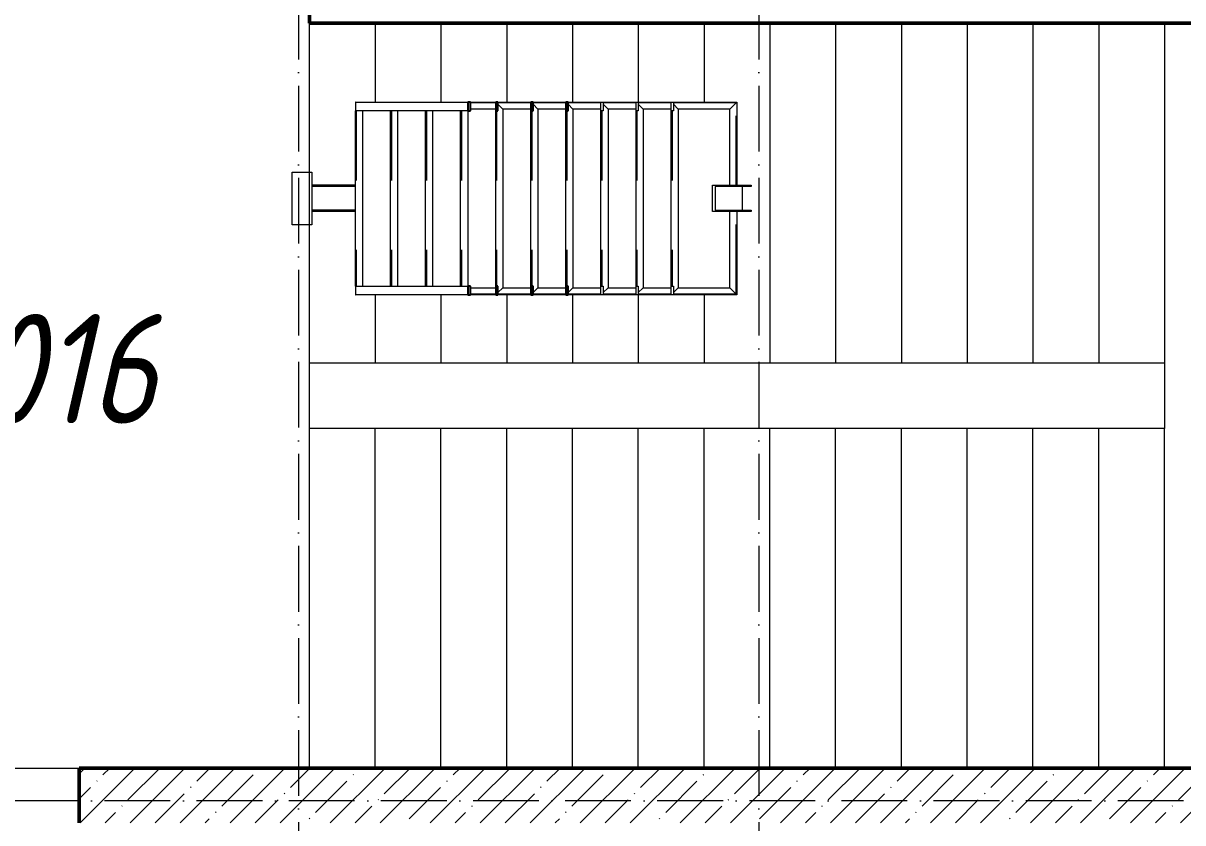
# Model space of a CAD drawing. Header units: millimetres. Extents: x -213536 to 1564669, y -45299 to 942238.
# Drawn here: x 210124 to 215412, y 514197 to 517847 of the extents above; entities that cross this region are included whole.
import ezdxf

# ---------------------------------------------------------------- set-up
doc = ezdxf.new("R2010")
doc.units = ezdxf.units.MM
doc.linetypes.add('50_200_ШТРИХ_1Т_ш5_п1_п1_', pattern=[700, 500, -100, 0, -100])
doc.linetypes.add('Штрих', pattern=[635, 317.5, -317.5])
for name, color, linetype, lineweight in [('A-FLOR-____-OTLN', 7, 'Continuous', 9), ('A-GENM-____-HDLN', 7, 'Штрих', 9), ('A-GENM-____-MCUT', 7, 'Continuous', 25), ('A-GENM-____-OTLN', 7, 'Continuous', 9), ('A-WALL-____-MCUT-2', 7, 'Continuous', 50), ('A-WALL-____-OTLN', 7, 'Continuous', 9), ('A-WALL-____-PATT-1', 7, 'Continuous', 9), ('S-GRID-____-OTLN-1', 7, '50_200_ШТРИХ_1Т_ш5_п1_п1_', 9), ('S-STRS-____-OTLN-1', 7, 'Continuous', 9), ('Марки помещений', 7, 'Continuous', 9)]:
    doc.layers.add(name, color=color, linetype=linetype, lineweight=lineweight)
doc.styles.add('ISOCPEUR_I_2', font='isocpeui.ttf', dxfattribs={"width": 0.85, "height": 2.3})

# ---------------------------------------------------------------- blocks, each defined once
blk = doc.blocks.new('ОМ_Труба_ГОСТ 8639-82 - ОМ_Труба_ГОСТ 8639-82-26350154-АР1_План отверстий 3 этажа в осях 1-64_Ю-ЯЯ')
at = {"layer": 'A-GENM-____-OTLN'}
for p, q in [((9439.1, 57971), (9439.1, 58091)), ((9439.1, 58091), (9614.1, 58091)), ((9614.1, 58085), (9451.2, 58085)), ((9451.2, 58085), (9451.2, 57977)), ((9574, 58085), (9574, 57977)), ((9614.1, 58091), (9614.1, 58085)), ((9614.1, 57971), (9439.1, 57971)), ((9451.2, 57977), (9614.1, 57977)), ((9614.1, 57977), (9614.1, 57971))]:
    blk.add_line(p, q, dxfattribs=at)
blk = doc.blocks.new('ОМ_Уголок_ГОСТ 8509-93 - ОМ_Уголок_ГОСТ 8509-93-26349651-АР1_План отверстий 3 этажа в осях 1-64_Ю-ЯЯ')
at = {"layer": 'A-GENM-____-HDLN'}
for p, q in [((4, -4), (380, -4)), ((500, -4), (876, -4))]:
    blk.add_line(p, q, dxfattribs=at)
at = {"layer": 'A-GENM-____-OTLN'}
for p, q in [((380, 0), (0, 0)), ((32, -32), (0, 0)), ((32, -32), (380, -32)), ((880, 0), (500, 0)), ((500, -32), (848, -32)), ((880, 0), (848, -32))]:
    blk.add_line(p, q, dxfattribs=at)
blk = doc.blocks.new('ОМ_Уголок_ГОСТ 8509-93 - ОМ_Уголок_ГОСТ 8509-93-V149-АР1_План отверстий 3 этажа в осях 1-64_Ю-ЯЯ')
at = {"layer": 'A-GENM-____-HDLN'}
blk.add_line((40, -4), (840, -4), dxfattribs=at)
at = {"layer": 'A-GENM-____-OTLN'}
for p, q in [((32, -32), (10, -10)), ((32, -32), (848, -32)), ((840, 0), (40, 0)), ((870, -10), (848, -32))]:
    blk.add_line(p, q, dxfattribs=at)
blk = doc.blocks.new('ОМ_Уголок_ГОСТ 8509-93 - ОМ_Уголок_ГОСТ 8509-93-19082047-АР1_План отверстий 3 этажа в осях 1-64_Ю-ЯЯ')
at = {"layer": 'A-GENM-____-HDLN'}
blk.add_line((10, -4), (296, -4), dxfattribs=at)
at = {"layer": 'A-GENM-____-OTLN'}
for p, q in [((300, 0), (10, 0)), ((32, -32), (10, -10)), ((32, -32), (268, -32)), ((300, 0), (268, -32))]:
    blk.add_line(p, q, dxfattribs=at)
blk = doc.blocks.new('ОМ_Уголок_ГОСТ 8509-93 - ОМ_Уголок_ГОСТ 8509-93-V150-АР1_План отверстий 3 этажа в осях 1-64_Ю-ЯЯ')
at = {"layer": 'A-GENM-____-HDLN'}
blk.add_line((4, -4), (290, -4), dxfattribs=at)
at = {"layer": 'A-GENM-____-OTLN'}
for p, q in [((290, 0), (0, 0)), ((32, -32), (0, 0)), ((32, -32), (268, -32)), ((290, -10), (268, -32))]:
    blk.add_line(p, q, dxfattribs=at)
blk = doc.blocks.new('ОМ_Уголок_ГОСТ 8509-93 - ОМ_Уголок_ГОСТ 8509-93-V151-АР1_План отверстий 3 этажа в осях 1-64_Ю-ЯЯ')
at = {"layer": 'A-GENM-____-HDLN'}
blk.add_line((10, -4), (160, -4), dxfattribs=at)
at = {"layer": 'A-GENM-____-OTLN'}
for p, q in [((160, 0), (10, 0)), ((32, -32), (10, -10)), ((32, -32), (160, -32))]:
    blk.add_line(p, q, dxfattribs=at)
blk = doc.blocks.new('ОМ_Уголок_ГОСТ 8509-93 - ОМ_Уголок_ГОСТ 8509-93-V152-АР1_План отверстий 3 этажа в осях 1-64_Ю-ЯЯ')
at = {"layer": 'A-GENM-____-HDLN'}
blk.add_line((140, -4), (290, -4), dxfattribs=at)
at = {"layer": 'A-GENM-____-OTLN'}
for p, q in [((290, 0), (140, 0)), ((140, -32), (268, -32)), ((290, -10), (268, -32))]:
    blk.add_line(p, q, dxfattribs=at)
blk = doc.blocks.new('ОМ_Уголок_ГОСТ 8509-93 - ОМ_Уголок_ГОСТ 8509-93-V153-АР1_План отверстий 3 этажа в осях 1-64_Ю-ЯЯ')
at = {"layer": 'A-GENM-____-HDLN'}
blk.add_line((40, -4), (840, -4), dxfattribs=at)
at = {"layer": 'A-GENM-____-OTLN'}
for p, q in [((840, 0), (40, 0)), ((40, -32), (840, -32))]:
    blk.add_line(p, q, dxfattribs=at)
blk = doc.blocks.new('ОМ_Уголок_ГОСТ 8509-93 - ОМ_Уголок_ГОСТ 8509-93-V154-АР1_План отверстий 3 этажа в осях 1-64_Ю-ЯЯ')
at = {"layer": 'A-GENM-____-HDLN'}
blk.add_line((44.3, -4), (160, -4), dxfattribs=at)
at = {"layer": 'A-GENM-____-OTLN'}
for p, q in [((160, 0), (44.3, 0)), ((44.3, -32), (160, -32))]:
    blk.add_line(p, q, dxfattribs=at)
blk = doc.blocks.new('ОМ_Уголок_ГОСТ 8509-93 - ОМ_Уголок_ГОСТ 8509-93-V155-АР1_План отверстий 3 этажа в осях 1-64_Ю-ЯЯ')
at = {"layer": 'A-GENM-____-HDLN'}
blk.add_line((140, -4), (255.7, -4), dxfattribs=at)
at = {"layer": 'A-GENM-____-OTLN'}
for p, q in [((255.7, 0), (140, 0)), ((140, -32), (255.7, -32))]:
    blk.add_line(p, q, dxfattribs=at)
blk = doc.blocks.new('ОМ_Труба_ГОСТ 8639-82 - ОМ_Труба_ГОСТ 8639-82-26527904-АР1_План отверстий 3 этажа в осях 1-64_Ю-ЯЯ')
at = {"layer": 'A-GENM-____-HDLN'}
for p, q in [((7810, 58085), (7611.5, 58085)), ((7810, 57977), (7611.5, 57977))]:
    blk.add_line(p, q, dxfattribs=at)
at = {"layer": 'A-GENM-____-OTLN'}
for p, q in [((7810, 58091), (7611.5, 58091)), ((7810, 57971), (7611.5, 57971))]:
    blk.add_line(p, q, dxfattribs=at)
blk = doc.blocks.new('ОМ_Уголок_ГОСТ 8510-86 - ОМ_Уголок_ГОСТ 8510-86-19082066-АР1_План отверстий 3 этажа в осях 1-64_Ю-ЯЯ')
at = {"layer": 'A-GENM-____-OTLN'}
for p, q in [((0, 0), (0, -90)), ((240, 0), (0, 0)), ((0, -10), (240, -10)), ((240, -90), (240, 0)), ((0, -90), (240, -90))]:
    blk.add_line(p, q, dxfattribs=at)
blk = doc.blocks.new('ОМ_Полоса_Трапеция прямоугольная_Прокат_ГОСТ 103-2006 - ОМ_Полоса_Трапеция прямоугольная_Прокат_ГОСТ 103-2006-19082130-АР1_План отверстий 3 этажа в осях 1-64_Ю-ЯЯ')
at = {"layer": 'A-GENM-____-OTLN'}
for p, q in [((9250, 58471), (9260, 58471)), ((9250, 58431), (9250, 58471)), ((9260, 58471), (9260, 58431)), ((9260, 58431), (9250, 58431))]:
    blk.add_line(p, q, dxfattribs=at)
blk = doc.blocks.new('ОМ_Полоса_Трапеция прямоугольная_Прокат_ГОСТ 103-2006 - ОМ_Полоса_Трапеция прямоугольная_Прокат_ГОСТ 103-2006-V157-АР1_План отверстий 3 этажа в осях 1-64_Ю-ЯЯ')
at = {"layer": 'A-GENM-____-MCUT'}
for p, q in [((8780, 58471), (8770, 58471)), ((8770, 58471), (8770, 58431)), ((8780, 58431), (8780, 58471)), ((8770, 58431), (8780, 58431))]:
    blk.add_line(p, q, dxfattribs=at)
blk = doc.blocks.new('ОМ_Полоса_Трапеция прямоугольная_Прокат_ГОСТ 103-2006 - ОМ_Полоса_Трапеция прямоугольная_Прокат_ГОСТ 103-2006-V158-АР1_План отверстий 3 этажа в осях 1-64_Ю-ЯЯ')
at = {"layer": 'A-GENM-____-MCUT'}
for p, q in [((8620, 58471), (8610, 58471)), ((8610, 58471), (8610, 58431)), ((8620, 58431), (8620, 58471)), ((8610, 58431), (8620, 58431))]:
    blk.add_line(p, q, dxfattribs=at)
blk = doc.blocks.new('ОМ_Полоса_Трапеция прямоугольная_Прокат_ГОСТ 103-2006 - ОМ_Полоса_Трапеция прямоугольная_Прокат_ГОСТ 103-2006-V159-АР1_План отверстий 3 этажа в осях 1-64_Ю-ЯЯ')
at = {"layer": 'A-GENM-____-MCUT'}
for p, q in [((8460, 58471), (8450, 58471)), ((8450, 58471), (8450, 58431)), ((8460, 58431), (8460, 58471)), ((8450, 58431), (8460, 58431))]:
    blk.add_line(p, q, dxfattribs=at)
blk = doc.blocks.new('ОМ_Полоса_Прокат_ГОСТ 103-2006 - ОМ_Полоса_Прокат_ГОСТ 103-2006-19082131-АР1_План отверстий 3 этажа в осях 1-64_Ю-ЯЯ')
at = {"layer": 'A-GENM-____-OTLN'}
for p, q in [((69211.3, 58471), (69210, 58471)), ((69210, 58471), (69210, 58431)), ((69210, 58431), (69211.3, 58431))]:
    blk.add_line(p, q, dxfattribs=at)
blk = doc.blocks.new('ОМ_Полоса_Прокат_ГОСТ 103-2006 - ОМ_Полоса_Прокат_ГОСТ 103-2006-20723456-АР1_План отверстий 3 этажа в осях 1-64_Ю-ЯЯ')
at = {"layer": 'A-GENM-____-MCUT'}
for p, q in [((8334.3, 58471), (8322.8, 58471)), ((8322.8, 58471), (8322.8, 58431)), ((8334.3, 58431), (8334.3, 58471)), ((8322.8, 58431), (8334.3, 58431))]:
    blk.add_line(p, q, dxfattribs=at)
at = {"layer": 'A-GENM-____-OTLN'}
for p, q in [((7811.3, 58431), (7811.3, 58471)), ((7811.3, 58471), (8322.8, 58471)), ((8322.8, 58431), (7811.3, 58431))]:
    blk.add_line(p, q, dxfattribs=at)
blk = doc.blocks.new('ОМ_Полоса_Трапеция прямоугольная_Прокат_ГОСТ 103-2006 - ОМ_Полоса_Трапеция прямоугольная_Прокат_ГОСТ 103-2006-19082170-АР1_План отверстий 3 этажа в осях 1-64_Ю-ЯЯ')
at = {"layer": 'A-GENM-____-OTLN'}
for p, q in [((9250, 57631), (9260, 57631)), ((9250, 57591), (9250, 57631)), ((9260, 57591), (9250, 57591)), ((9260, 57631), (9260, 57591))]:
    blk.add_line(p, q, dxfattribs=at)
blk = doc.blocks.new('ОМ_Полоса_Трапеция прямоугольная_Прокат_ГОСТ 103-2006 - ОМ_Полоса_Трапеция прямоугольная_Прокат_ГОСТ 103-2006-V160-АР1_План отверстий 3 этажа в осях 1-64_Ю-ЯЯ')
at = {"layer": 'A-GENM-____-MCUT'}
for p, q in [((8780, 57631), (8770, 57631)), ((8770, 57631), (8770, 57591)), ((8770, 57591), (8780, 57591)), ((8780, 57591), (8780, 57631))]:
    blk.add_line(p, q, dxfattribs=at)
blk = doc.blocks.new('ОМ_Полоса_Трапеция прямоугольная_Прокат_ГОСТ 103-2006 - ОМ_Полоса_Трапеция прямоугольная_Прокат_ГОСТ 103-2006-V161-АР1_План отверстий 3 этажа в осях 1-64_Ю-ЯЯ')
at = {"layer": 'A-GENM-____-MCUT'}
for p, q in [((8620, 57631), (8610, 57631)), ((8610, 57631), (8610, 57591)), ((8610, 57591), (8620, 57591)), ((8620, 57591), (8620, 57631))]:
    blk.add_line(p, q, dxfattribs=at)
blk = doc.blocks.new('ОМ_Полоса_Трапеция прямоугольная_Прокат_ГОСТ 103-2006 - ОМ_Полоса_Трапеция прямоугольная_Прокат_ГОСТ 103-2006-V162-АР1_План отверстий 3 этажа в осях 1-64_Ю-ЯЯ')
at = {"layer": 'A-GENM-____-MCUT'}
for p, q in [((8460, 57631), (8450, 57631)), ((8450, 57631), (8450, 57591)), ((8450, 57591), (8460, 57591)), ((8460, 57591), (8460, 57631))]:
    blk.add_line(p, q, dxfattribs=at)
blk = doc.blocks.new('ОМ_Полоса_Прокат_ГОСТ 103-2006 - ОМ_Полоса_Прокат_ГОСТ 103-2006-19082171-АР1_План отверстий 3 этажа в осях 1-64_Ю-ЯЯ')
at = {"layer": 'A-GENM-____-OTLN'}
for p, q in [((98800, 49942.4), (98800, 49941)), ((98800, 49941), (98840, 49941)), ((98840, 49941), (98840, 49942.4))]:
    blk.add_line(p, q, dxfattribs=at)
blk = doc.blocks.new('ОМ_Полоса_Прокат_ГОСТ 103-2006 - ОМ_Полоса_Прокат_ГОСТ 103-2006-20723498-АР1_План отверстий 3 этажа в осях 1-64_Ю-ЯЯ')
at = {"layer": 'A-GENM-____-MCUT'}
for p, q in [((8334.3, 57631), (8322.8, 57631)), ((8322.8, 57631), (8322.8, 57591)), ((8322.8, 57591), (8334.3, 57591)), ((8334.3, 57591), (8334.3, 57631))]:
    blk.add_line(p, q, dxfattribs=at)
at = {"layer": 'A-GENM-____-OTLN'}
for p, q in [((7811.3, 57591), (7811.3, 57631)), ((7811.3, 57631), (8322.8, 57631)), ((8322.8, 57591), (7811.3, 57591))]:
    blk.add_line(p, q, dxfattribs=at)

msp = doc.modelspace()

# ---------------------------------------------------------------- hatches: boundary and pattern name
at = {"layer": 'A-WALL-____-PATT-1'}
h = msp.add_hatch(dxfattribs=at)
h.set_pattern_fill('FP_12', color=256, style=0, pattern_type=2)
h.set_pattern_definition([(45, (142429.06, 459015.94), (-114.04925, 114.04925), []), (45, (142543.1, 459015.94), (-114.04925, 114.04925), [201.612, -40.322, 3.353, -36.97])])
h.paths.add_polyline_path([(216879.1, 514197), (216879.1, 514447), (210379.1, 514447), (210379.1, 514197), (216829.1, 514197)], flags=0)

# ---------------------------------------------------------------- linework, layer by layer
at = {"layer": 'A-FLOR-____-OTLN'}
for p, q in [((211429.1, 517167), (211429.1, 517847)), ((211429.1, 514447), (211429.1, 516927))]:
    msp.add_line(p, q, dxfattribs=at)
at = {"layer": 'A-WALL-____-MCUT-2'}
for p, q in [((211429.1, 518097), (211429.1, 517847)), ((211429.1, 517847), (216879.1, 517847)), ((216879.1, 514447), (210379.1, 514447)), ((210379.1, 514447), (210379.1, 514197))]:
    msp.add_line(p, q, dxfattribs=at)
at = {"layer": 'A-WALL-____-OTLN'}
msp.add_line((209379.1, 514447), (210379.1, 514447), dxfattribs=at)
at = {"layer": 'S-GRID-____-OTLN-1', "color": 251, "ltscale": 0.6, "true_color": 0x636466}
for p, q in [((211379.1, 549908.8), (211379.1, 511907.5)), ((213479.1, 549908.8), (213479.1, 498997)), ((246503.5, 514297), (137760.3, 514297))]:
    msp.add_line(p, q, dxfattribs=at)
at = {"layer": 'S-STRS-____-OTLN-1'}
for p, q in [((211729.1, 517847), (211729.1, 517487)), ((211729.1, 517847), (211729.1, 517487)), ((212029.1, 517847), (212029.1, 517487)), ((212029.1, 517847), (212029.1, 517487)), ((212329.1, 517847), (212329.1, 517487)), ((212329.1, 517847), (212329.1, 517487)), ((212629.1, 517847), (212629.1, 517487)), ((212629.1, 517847), (212629.1, 517487)), ((212929.1, 517847), (212929.1, 517487)), ((212929.1, 517847), (212929.1, 517487)), ((213229.1, 517847), (213229.1, 517487)), ((213229.1, 517847), (213229.1, 517487)), ((213529.1, 517847), (213529.1, 516297)), ((213529.1, 517847), (213529.1, 516297)), ((213829.1, 517847), (213829.1, 516297)), ((213829.1, 517847), (213829.1, 516297)), ((214129.1, 517847), (214129.1, 516297)), ((214129.1, 517847), (214129.1, 516297)), ((214429.1, 517847), (214429.1, 516297)), ((214429.1, 517847), (214429.1, 516297)), ((214729.1, 517847), (214729.1, 516297)), ((214729.1, 517847), (214729.1, 516297)), ((215029.1, 517847), (215029.1, 516297)), ((215029.1, 517847), (215029.1, 516297)), ((215329.1, 517847), (215329.1, 516297)), ((215329.1, 517847), (215329.1, 516297)), ((211729.1, 516607), (211729.1, 516297)), ((211729.1, 516607), (211729.1, 516297)), ((212029.1, 516607), (212029.1, 516297)), ((212029.1, 516607), (212029.1, 516297)), ((212329.1, 516607), (212329.1, 516297)), ((212329.1, 516607), (212329.1, 516297)), ((212629.1, 516607), (212629.1, 516297)), ((212629.1, 516607), (212629.1, 516297)), ((212929.1, 516607), (212929.1, 516297)), ((212929.1, 516607), (212929.1, 516297)), ((213229.1, 516607), (213229.1, 516297)), ((213229.1, 516607), (213229.1, 516297)), ((211429.1, 516297), (211729.1, 516297)), ((211729.1, 516297), (212029.1, 516297)), ((212029.1, 516297), (212329.1, 516297)), ((212329.1, 516297), (212629.1, 516297)), ((212629.1, 516297), (212929.1, 516297)), ((212929.1, 516297), (213229.1, 516297)), ((213229.1, 516297), (213529.1, 516297)), ((213529.1, 516297), (213829.1, 516297)), ((213829.1, 516297), (214129.1, 516297)), ((214129.1, 516297), (214429.1, 516297)), ((214429.1, 516297), (214729.1, 516297)), ((214729.1, 516297), (215029.1, 516297)), ((215029.1, 516297), (215329.1, 516297)), ((215329.1, 516297), (215329.1, 515997)), ((211429.1, 514447), (211429.1, 515997)), ((211729.1, 515997), (211429.1, 515997)), ((212029.1, 515997), (211729.1, 515997)), ((211729.1, 514447), (211729.1, 515997)), ((211729.1, 514447), (211729.1, 515997)), ((212329.1, 515997), (212029.1, 515997)), ((212029.1, 514447), (212029.1, 515997)), ((212029.1, 514447), (212029.1, 515997)), ((212629.1, 515997), (212329.1, 515997)), ((212329.1, 514447), (212329.1, 515997)), ((212329.1, 514447), (212329.1, 515997)), ((212929.1, 515997), (212629.1, 515997)), ((212629.1, 514447), (212629.1, 515997)), ((212629.1, 514447), (212629.1, 515997)), ((213229.1, 515997), (212929.1, 515997)), ((212929.1, 514447), (212929.1, 515997)), ((212929.1, 514447), (212929.1, 515997)), ((213529.1, 515997), (213229.1, 515997)), ((213229.1, 514447), (213229.1, 515997)), ((213229.1, 514447), (213229.1, 515997)), ((213829.1, 515997), (213529.1, 515997)), ((213529.1, 514447), (213529.1, 515997)), ((213529.1, 514447), (213529.1, 515997)), ((214129.1, 515997), (213829.1, 515997)), ((213829.1, 514447), (213829.1, 515997)), ((213829.1, 514447), (213829.1, 515997)), ((214429.1, 515997), (214129.1, 515997)), ((214129.1, 514447), (214129.1, 515997)), ((214129.1, 514447), (214129.1, 515997)), ((214729.1, 515997), (214429.1, 515997)), ((214429.1, 514447), (214429.1, 515997)), ((214429.1, 514447), (214429.1, 515997)), ((215029.1, 515997), (214729.1, 515997)), ((214729.1, 514447), (214729.1, 515997)), ((214729.1, 514447), (214729.1, 515997)), ((215329.1, 515997), (215029.1, 515997)), ((215029.1, 514447), (215029.1, 515997)), ((215029.1, 514447), (215029.1, 515997)), ((215329.1, 514447), (215329.1, 515997)), ((215329.1, 514447), (215329.1, 515997))]:
    msp.add_line(p, q, dxfattribs=at)

# ---------------------------------------------------------------- block references
at = {"layer": 'A-GENM-____-OTLN'}
for name, p in [('ОМ_Полоса_Прокат_ГОСТ 103-2006 - ОМ_Полоса_Прокат_ГОСТ 103-2006-19082131-АР1_План отверстий 3 этажа в осях 1-64_Ю-ЯЯ', (142429.1, 459015.9)), ('ОМ_Полоса_Прокат_ГОСТ 103-2006 - ОМ_Полоса_Прокат_ГОСТ 103-2006-20723456-АР1_План отверстий 3 этажа в осях 1-64_Ю-ЯЯ', (203829.1, 459015.9)), ('ОМ_Полоса_Трапеция прямоугольная_Прокат_ГОСТ 103-2006 - ОМ_Полоса_Трапеция прямоугольная_Прокат_ГОСТ 103-2006-V159-АР1_План отверстий 3 этажа в осях 1-64_Ю-ЯЯ', (203829.1, 459015.9)), ('ОМ_Полоса_Трапеция прямоугольная_Прокат_ГОСТ 103-2006 - ОМ_Полоса_Трапеция прямоугольная_Прокат_ГОСТ 103-2006-V158-АР1_План отверстий 3 этажа в осях 1-64_Ю-ЯЯ', (203829.1, 459015.9)), ('ОМ_Полоса_Трапеция прямоугольная_Прокат_ГОСТ 103-2006 - ОМ_Полоса_Трапеция прямоугольная_Прокат_ГОСТ 103-2006-V157-АР1_План отверстий 3 этажа в осях 1-64_Ю-ЯЯ', (203829.1, 459015.9)), ('ОМ_Полоса_Трапеция прямоугольная_Прокат_ГОСТ 103-2006 - ОМ_Полоса_Трапеция прямоугольная_Прокат_ГОСТ 103-2006-19082130-АР1_План отверстий 3 этажа в осях 1-64_Ю-ЯЯ', (203509.1, 459015.9)), ('ОМ_Полоса_Трапеция прямоугольная_Прокат_ГОСТ 103-2006 - ОМ_Полоса_Трапеция прямоугольная_Прокат_ГОСТ 103-2006-19082130-АР1_План отверстий 3 этажа в осях 1-64_Ю-ЯЯ', (203669.1, 459015.9)), ('ОМ_Полоса_Трапеция прямоугольная_Прокат_ГОСТ 103-2006 - ОМ_Полоса_Трапеция прямоугольная_Прокат_ГОСТ 103-2006-19082130-АР1_План отверстий 3 этажа в осях 1-64_Ю-ЯЯ', (203829.1, 459015.9)), ('ОМ_Труба_ГОСТ 8639-82 - ОМ_Труба_ГОСТ 8639-82-26527904-АР1_План отверстий 3 этажа в осях 1-64_Ю-ЯЯ', (203829.1, 459015.9)), ('ОМ_Труба_ГОСТ 8639-82 - ОМ_Труба_ГОСТ 8639-82-26350154-АР1_План отверстий 3 этажа в осях 1-64_Ю-ЯЯ', (203829.1, 459015.9)), ('ОМ_Полоса_Прокат_ГОСТ 103-2006 - ОМ_Полоса_Прокат_ГОСТ 103-2006-20723498-АР1_План отверстий 3 этажа в осях 1-64_Ю-ЯЯ', (203829.1, 459015.9)), ('ОМ_Полоса_Трапеция прямоугольная_Прокат_ГОСТ 103-2006 - ОМ_Полоса_Трапеция прямоугольная_Прокат_ГОСТ 103-2006-V162-АР1_План отверстий 3 этажа в осях 1-64_Ю-ЯЯ', (203829.1, 459015.9)), ('ОМ_Полоса_Трапеция прямоугольная_Прокат_ГОСТ 103-2006 - ОМ_Полоса_Трапеция прямоугольная_Прокат_ГОСТ 103-2006-V161-АР1_План отверстий 3 этажа в осях 1-64_Ю-ЯЯ', (203829.1, 459015.9)), ('ОМ_Полоса_Трапеция прямоугольная_Прокат_ГОСТ 103-2006 - ОМ_Полоса_Трапеция прямоугольная_Прокат_ГОСТ 103-2006-V160-АР1_План отверстий 3 этажа в осях 1-64_Ю-ЯЯ', (203829.1, 459015.9)), ('ОМ_Полоса_Трапеция прямоугольная_Прокат_ГОСТ 103-2006 - ОМ_Полоса_Трапеция прямоугольная_Прокат_ГОСТ 103-2006-19082170-АР1_План отверстий 3 этажа в осях 1-64_Ю-ЯЯ', (203509.1, 459015.9)), ('ОМ_Полоса_Трапеция прямоугольная_Прокат_ГОСТ 103-2006 - ОМ_Полоса_Трапеция прямоугольная_Прокат_ГОСТ 103-2006-19082170-АР1_План отверстий 3 этажа в осях 1-64_Ю-ЯЯ', (203669.1, 459015.9)), ('ОМ_Полоса_Трапеция прямоугольная_Прокат_ГОСТ 103-2006 - ОМ_Полоса_Трапеция прямоугольная_Прокат_ГОСТ 103-2006-19082170-АР1_План отверстий 3 этажа в осях 1-64_Ю-ЯЯ', (203829.1, 459015.9))]:
    msp.add_blockref(name, p, dxfattribs=at)
at = {"layer": 'A-GENM-____-OTLN', "extrusion": (0, 0, -1)}
for name, p in [('ОМ_Уголок_ГОСТ 8509-93 - ОМ_Уголок_ГОСТ 8509-93-V155-АР1_План отверстий 3 этажа в осях 1-64_Ю-ЯЯ', (-212419.1, 517487)), ('ОМ_Уголок_ГОСТ 8509-93 - ОМ_Уголок_ГОСТ 8509-93-V152-АР1_План отверстий 3 этажа в осях 1-64_Ю-ЯЯ', (-212579.1, 517487)), ('ОМ_Уголок_ГОСТ 8509-93 - ОМ_Уголок_ГОСТ 8509-93-V152-АР1_План отверстий 3 этажа в осях 1-64_Ю-ЯЯ', (-212739.1, 517487)), ('ОМ_Уголок_ГОСТ 8509-93 - ОМ_Уголок_ГОСТ 8509-93-V152-АР1_План отверстий 3 этажа в осях 1-64_Ю-ЯЯ', (-212899.1, 517487)), ('ОМ_Уголок_ГОСТ 8509-93 - ОМ_Уголок_ГОСТ 8509-93-V152-АР1_План отверстий 3 этажа в осях 1-64_Ю-ЯЯ', (-213059.1, 517487)), ('ОМ_Уголок_ГОСТ 8509-93 - ОМ_Уголок_ГОСТ 8509-93-V152-АР1_План отверстий 3 этажа в осях 1-64_Ю-ЯЯ', (-213219.1, 517487)), ('ОМ_Уголок_ГОСТ 8509-93 - ОМ_Уголок_ГОСТ 8509-93-V150-АР1_План отверстий 3 этажа в осях 1-64_Ю-ЯЯ', (-213379.1, 517487))]:
    msp.add_blockref(name, p, dxfattribs=at)
for name, p, rotation in [('ОМ_Уголок_ГОСТ 8509-93 - ОМ_Уголок_ГОСТ 8509-93-V149-АР1_План отверстий 3 этажа в осях 1-64_Ю-ЯЯ', (-212279.1, 517487), 269.9999999999989), ('ОМ_Уголок_ГОСТ 8509-93 - ОМ_Уголок_ГОСТ 8509-93-V149-АР1_План отверстий 3 этажа в осях 1-64_Ю-ЯЯ', (-212439.1, 517487), 269.9999999999989), ('ОМ_Уголок_ГОСТ 8509-93 - ОМ_Уголок_ГОСТ 8509-93-V149-АР1_План отверстий 3 этажа в осях 1-64_Ю-ЯЯ', (-212599.1, 517487), 269.9999999999989), ('ОМ_Уголок_ГОСТ 8509-93 - ОМ_Уголок_ГОСТ 8509-93-V149-АР1_План отверстий 3 этажа в осях 1-64_Ю-ЯЯ', (-212759.1, 517487), 269.9999999999989), ('ОМ_Уголок_ГОСТ 8509-93 - ОМ_Уголок_ГОСТ 8509-93-V149-АР1_План отверстий 3 этажа в осях 1-64_Ю-ЯЯ', (-212919.1, 517487), 269.9999999999989), ('ОМ_Уголок_ГОСТ 8509-93 - ОМ_Уголок_ГОСТ 8509-93-V149-АР1_План отверстий 3 этажа в осях 1-64_Ю-ЯЯ', (-213079.1, 517487), 269.9999999999989), ('ОМ_Уголок_ГОСТ 8509-93 - ОМ_Уголок_ГОСТ 8509-93-26349651-АР1_План отверстий 3 этажа в осях 1-64_Ю-ЯЯ', (-213379.1, 516607), 89.99999999999908), ('ОМ_Уголок_ГОСТ 8509-93 - ОМ_Уголок_ГОСТ 8509-93-V153-АР1_План отверстий 3 этажа в осях 1-64_Ю-ЯЯ', (-211639.1, 517487), 269.9999999999989), ('ОМ_Уголок_ГОСТ 8509-93 - ОМ_Уголок_ГОСТ 8509-93-V153-АР1_План отверстий 3 этажа в осях 1-64_Ю-ЯЯ', (-211799.1, 517487), 269.9999999999989), ('ОМ_Уголок_ГОСТ 8509-93 - ОМ_Уголок_ГОСТ 8509-93-V153-АР1_План отверстий 3 этажа в осях 1-64_Ю-ЯЯ', (-211959.1, 517487), 269.9999999999989), ('ОМ_Уголок_ГОСТ 8509-93 - ОМ_Уголок_ГОСТ 8509-93-V153-АР1_План отверстий 3 этажа в осях 1-64_Ю-ЯЯ', (-212119.1, 517487), 269.9999999999989), ('ОМ_Уголок_ГОСТ 8510-86 - ОМ_Уголок_ГОСТ 8510-86-19082066-АР1_План отверстий 3 этажа в осях 1-64_Ю-ЯЯ', (-211440.5, 516927), 89.99999999999918), ('ОМ_Уголок_ГОСТ 8509-93 - ОМ_Уголок_ГОСТ 8509-93-V154-АР1_План отверстий 3 этажа в осях 1-64_Ю-ЯЯ', (-212119.1, 516607), 180), ('ОМ_Уголок_ГОСТ 8509-93 - ОМ_Уголок_ГОСТ 8509-93-V151-АР1_План отверстий 3 этажа в осях 1-64_Ю-ЯЯ', (-212279.1, 516607), 180), ('ОМ_Уголок_ГОСТ 8509-93 - ОМ_Уголок_ГОСТ 8509-93-V151-АР1_План отверстий 3 этажа в осях 1-64_Ю-ЯЯ', (-212439.1, 516607), 180), ('ОМ_Уголок_ГОСТ 8509-93 - ОМ_Уголок_ГОСТ 8509-93-V151-АР1_План отверстий 3 этажа в осях 1-64_Ю-ЯЯ', (-212599.1, 516607), 180), ('ОМ_Уголок_ГОСТ 8509-93 - ОМ_Уголок_ГОСТ 8509-93-V151-АР1_План отверстий 3 этажа в осях 1-64_Ю-ЯЯ', (-212759.1, 516607), 180), ('ОМ_Уголок_ГОСТ 8509-93 - ОМ_Уголок_ГОСТ 8509-93-V151-АР1_План отверстий 3 этажа в осях 1-64_Ю-ЯЯ', (-212919.1, 516607), 180), ('ОМ_Уголок_ГОСТ 8509-93 - ОМ_Уголок_ГОСТ 8509-93-19082047-АР1_План отверстий 3 этажа в осях 1-64_Ю-ЯЯ', (-213079.1, 516607), 180)]:
    msp.add_blockref(name, p, dxfattribs=dict(at, rotation=rotation))
at = {"layer": 'A-GENM-____-OTLN', "rotation": 270.0000000000001}
msp.add_blockref('ОМ_Полоса_Прокат_ГОСТ 103-2006 - ОМ_Полоса_Прокат_ГОСТ 103-2006-19082171-АР1_План отверстий 3 этажа в осях 1-64_Ю-ЯЯ', (161698, 615447), dxfattribs=at)

# ---------------------------------------------------------------- texts
at = {"layer": 'Марки помещений', "insert": (209496.3, 516519.6), "char_height": 500, "width": 737.552, "attachment_point": 1, "style": 'ISOCPEUR_I_2'}
msp.add_mtext('3.016', dxfattribs=at)

doc.saveas('drawing.dxf')
